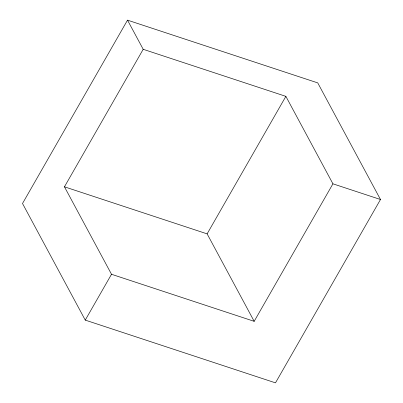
<?xml version="1.0" encoding="UTF-8"?>
<svg xmlns="http://www.w3.org/2000/svg" width="403" height="403" viewBox="0 0 403 403"><rect width="100%" height="100%" fill="white"/><g stroke="black" fill="none" stroke-linecap="round" stroke-linejoin="round"><path stroke-width="0.6" d="M127.514 20.15L22.513 203.495L85.255 320.108L275.486 382.85L380.487 199.505L317.745 82.892L127.514 20.15L143.201 49.302L285.873 96.357L332.928 183.818L380.487 199.505M332.928 183.818L254.177 321.327L111.505 274.272L64.45 186.811L143.201 49.302M85.255 320.108L111.505 274.272M254.177 321.327L207.122 233.866L285.873 96.357M64.45 186.811L207.122 233.866"/></g></svg>
